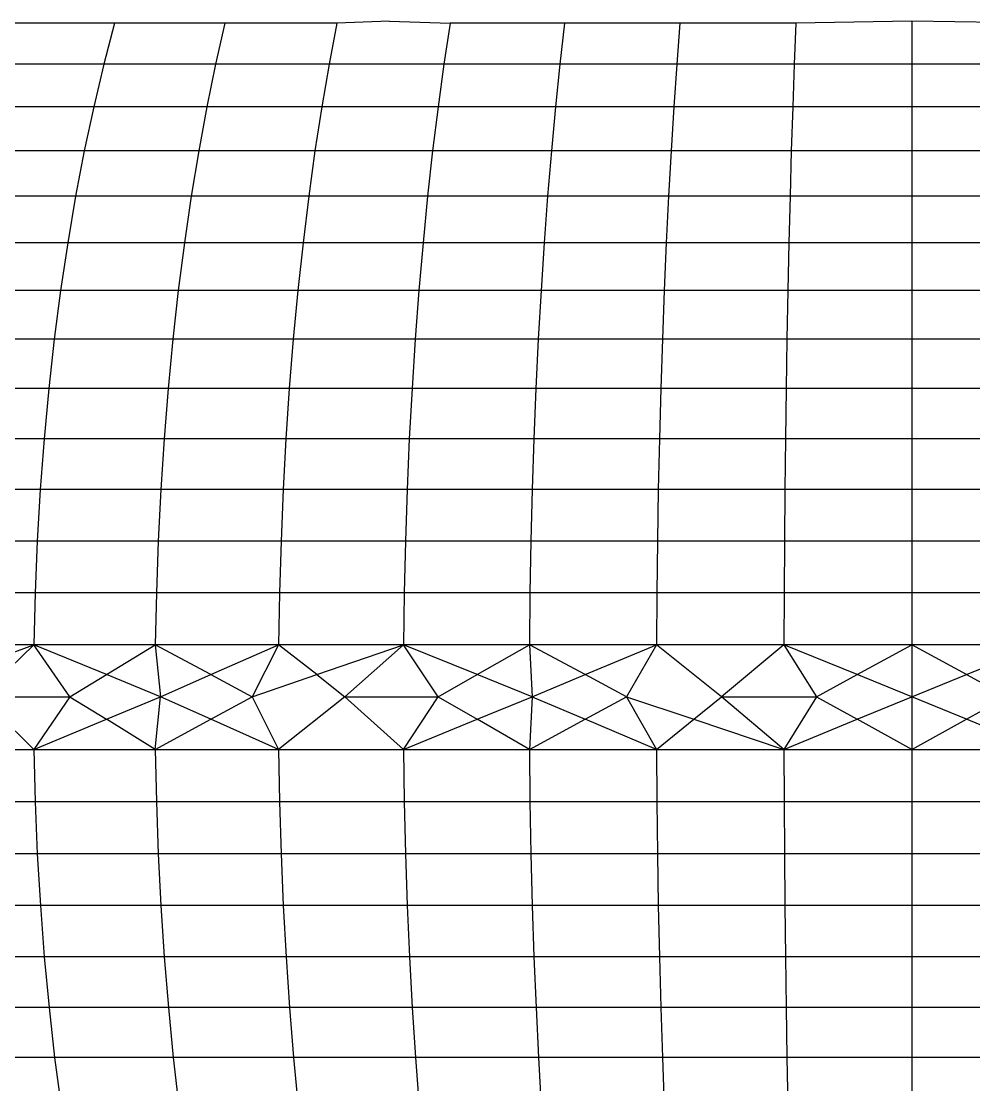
# Model space of a CAD drawing. Header units: inches. Extents: x 17 to 4615, y 5 to 3256.
# Drawn here: x 1641.811 to 1642.797, y 2595.452 to 2596.552 of the extents above; entities that cross this region are included whole.
import ezdxf

# ---------------------------------------------------------------- set-up
doc = ezdxf.new("R2010")
doc.units = ezdxf.units.IN
doc.header["$MEASUREMENT"] = 0

msp = doc.modelspace()

# ---------------------------------------------------------------- linework, layer by layer
for p, q in [((1641.9072, 2596.5505), (1641.795, 2596.5505)), ((1641.9072, 2596.5505), (1641.896, 2596.508)), ((1642.0214, 2596.5505), (1641.9072, 2596.5505)), ((1642.0214, 2596.5505), (1642.0117, 2596.508)), ((1642.1372, 2596.5505), (1642.0214, 2596.5505)), ((1642.1372, 2596.5505), (1642.1292, 2596.508)), ((1642.1917, 2596.5523), (1642.1372, 2596.5505)), ((1642.1917, 2596.5523), (1642.2546, 2596.5505)), ((1642.2546, 2596.5505), (1642.2481, 2596.508)), ((1642.373, 2596.5505), (1642.2546, 2596.5505)), ((1642.373, 2596.5505), (1642.3681, 2596.508)), ((1642.4924, 2596.5505), (1642.373, 2596.5505)), ((1642.4924, 2596.5505), (1642.4891, 2596.508)), ((1642.6123, 2596.5505), (1642.4924, 2596.5505)), ((1642.6123, 2596.5505), (1642.6106, 2596.508)), ((1642.7324, 2596.5523), (1642.6123, 2596.5505)), ((1642.7324, 2596.5523), (1642.7324, 2596.508)), ((1642.8526, 2596.5505), (1642.7324, 2596.5523)), ((1641.896, 2596.508), (1641.7823, 2596.508)), ((1641.896, 2596.508), (1641.8856, 2596.4639)), ((1642.0117, 2596.508), (1641.896, 2596.508)), ((1642.0117, 2596.508), (1642.0027, 2596.4639)), ((1642.1292, 2596.508), (1642.0117, 2596.508)), ((1642.1292, 2596.508), (1642.1216, 2596.4639)), ((1642.2481, 2596.508), (1642.1292, 2596.508)), ((1642.2481, 2596.508), (1642.242, 2596.4639)), ((1642.3681, 2596.508), (1642.2481, 2596.508)), ((1642.3681, 2596.508), (1642.3636, 2596.4639)), ((1642.4891, 2596.508), (1642.3681, 2596.508)), ((1642.4891, 2596.508), (1642.486, 2596.4639)), ((1642.6106, 2596.508), (1642.4891, 2596.508)), ((1642.6106, 2596.508), (1642.6091, 2596.4639)), ((1642.7324, 2596.508), (1642.6106, 2596.508)), ((1642.7324, 2596.508), (1642.7324, 2596.4639)), ((1642.8543, 2596.508), (1642.7324, 2596.508)), ((1641.8856, 2596.4639), (1641.7705, 2596.4639)), ((1641.8856, 2596.4639), (1641.8758, 2596.4183)), ((1642.0027, 2596.4639), (1641.8856, 2596.4639)), ((1642.0027, 2596.4639), (1641.9943, 2596.4183)), ((1642.1216, 2596.4639), (1642.0027, 2596.4639)), ((1642.1216, 2596.4639), (1642.1146, 2596.4183)), ((1642.242, 2596.4639), (1642.1216, 2596.4639)), ((1642.242, 2596.4639), (1642.2364, 2596.4183)), ((1642.3636, 2596.4639), (1642.242, 2596.4639)), ((1642.3636, 2596.4639), (1642.3594, 2596.4183)), ((1642.486, 2596.4639), (1642.3636, 2596.4639)), ((1642.486, 2596.4639), (1642.4832, 2596.4183)), ((1642.6091, 2596.4639), (1642.486, 2596.4639)), ((1642.6091, 2596.4639), (1642.6077, 2596.4183)), ((1642.7324, 2596.4639), (1642.6091, 2596.4639)), ((1642.7324, 2596.4639), (1642.7324, 2596.4183)), ((1642.8558, 2596.4639), (1642.7324, 2596.4639)), ((1641.8758, 2596.4183), (1641.7594, 2596.4183)), ((1641.8758, 2596.4183), (1641.8669, 2596.3713)), ((1641.9943, 2596.4183), (1641.8758, 2596.4183)), ((1641.9943, 2596.4183), (1641.9866, 2596.3713)), ((1642.1146, 2596.4183), (1641.9943, 2596.4183)), ((1642.1146, 2596.4183), (1642.1082, 2596.3713)), ((1642.2364, 2596.4183), (1642.1146, 2596.4183)), ((1642.2364, 2596.4183), (1642.2312, 2596.3713)), ((1642.3594, 2596.4183), (1642.2364, 2596.4183)), ((1642.3594, 2596.4183), (1642.3554, 2596.3713)), ((1642.4832, 2596.4183), (1642.3594, 2596.4183)), ((1642.4832, 2596.4183), (1642.4806, 2596.3713)), ((1642.6077, 2596.4183), (1642.4832, 2596.4183)), ((1642.6077, 2596.4183), (1642.6064, 2596.3713)), ((1642.7324, 2596.4183), (1642.6077, 2596.4183)), ((1642.7324, 2596.4183), (1642.7324, 2596.3713)), ((1642.8572, 2596.4183), (1642.7324, 2596.4183)), ((1641.8669, 2596.3713), (1641.7492, 2596.3713)), ((1641.8669, 2596.3713), (1641.8587, 2596.3232)), ((1641.9866, 2596.3713), (1641.8669, 2596.3713)), ((1641.9866, 2596.3713), (1641.9796, 2596.3232)), ((1642.1082, 2596.3713), (1641.9866, 2596.3713)), ((1642.1082, 2596.3713), (1642.1023, 2596.3232)), ((1642.2312, 2596.3713), (1642.1082, 2596.3713)), ((1642.2312, 2596.3713), (1642.2265, 2596.3232)), ((1642.3554, 2596.3713), (1642.2312, 2596.3713)), ((1642.3554, 2596.3713), (1642.3519, 2596.3232)), ((1642.4806, 2596.3713), (1642.3554, 2596.3713)), ((1642.4806, 2596.3713), (1642.4782, 2596.3232)), ((1642.6064, 2596.3713), (1642.4806, 2596.3713)), ((1642.6064, 2596.3713), (1642.6052, 2596.3232)), ((1642.7324, 2596.3713), (1642.6064, 2596.3713)), ((1642.7324, 2596.3713), (1642.7324, 2596.3232)), ((1642.8585, 2596.3713), (1642.7324, 2596.3713)), ((1641.8587, 2596.3232), (1641.7399, 2596.3232)), ((1641.8587, 2596.3232), (1641.8514, 2596.2738)), ((1641.9796, 2596.3232), (1641.8587, 2596.3232)), ((1641.9796, 2596.3232), (1641.9732, 2596.2738)), ((1642.1023, 2596.3232), (1641.9796, 2596.3232)), ((1642.1023, 2596.3232), (1642.097, 2596.2738)), ((1642.2265, 2596.3232), (1642.1023, 2596.3232)), ((1642.2265, 2596.3232), (1642.2222, 2596.2738)), ((1642.3519, 2596.3232), (1642.2265, 2596.3232)), ((1642.3519, 2596.3232), (1642.3487, 2596.2738)), ((1642.4782, 2596.3232), (1642.3519, 2596.3232)), ((1642.4782, 2596.3232), (1642.4761, 2596.2738)), ((1642.6052, 2596.3232), (1642.4782, 2596.3232)), ((1642.6052, 2596.3232), (1642.6041, 2596.2738)), ((1642.7324, 2596.3232), (1642.6052, 2596.3232)), ((1642.7324, 2596.3232), (1642.7324, 2596.2738)), ((1642.8597, 2596.3232), (1642.7324, 2596.3232)), ((1641.8514, 2596.2738), (1641.7316, 2596.2738)), ((1641.8514, 2596.2738), (1641.8448, 2596.2235)), ((1641.9732, 2596.2738), (1641.8514, 2596.2738)), ((1641.9732, 2596.2738), (1641.9676, 2596.2235)), ((1642.097, 2596.2738), (1641.9732, 2596.2738)), ((1642.097, 2596.2738), (1642.0922, 2596.2235)), ((1642.2222, 2596.2738), (1642.097, 2596.2738)), ((1642.2222, 2596.2738), (1642.2184, 2596.2235)), ((1642.3487, 2596.2738), (1642.2222, 2596.2738)), ((1642.3487, 2596.2738), (1642.3458, 2596.2235)), ((1642.4761, 2596.2738), (1642.3487, 2596.2738)), ((1642.4761, 2596.2738), (1642.4742, 2596.2235)), ((1642.6041, 2596.2738), (1642.4761, 2596.2738)), ((1642.6041, 2596.2738), (1642.6032, 2596.2235)), ((1642.7324, 2596.2738), (1642.6041, 2596.2738)), ((1642.7324, 2596.2738), (1642.7324, 2596.2235)), ((1642.8608, 2596.2738), (1642.7324, 2596.2738)), ((1641.8448, 2596.2235), (1641.7242, 2596.2235)), ((1641.8448, 2596.2235), (1641.8391, 2596.1723)), ((1641.9676, 2596.2235), (1641.8448, 2596.2235)), ((1641.9676, 2596.2235), (1641.9627, 2596.1723)), ((1642.0922, 2596.2235), (1641.9676, 2596.2235)), ((1642.0922, 2596.2235), (1642.0881, 2596.1723)), ((1642.2184, 2596.2235), (1642.0922, 2596.2235)), ((1642.2184, 2596.2235), (1642.2151, 2596.1723)), ((1642.3458, 2596.2235), (1642.2184, 2596.2235)), ((1642.3458, 2596.2235), (1642.3434, 2596.1723)), ((1642.4742, 2596.2235), (1642.3458, 2596.2235)), ((1642.4742, 2596.2235), (1642.4725, 2596.1723)), ((1642.6032, 2596.2235), (1642.4742, 2596.2235)), ((1642.6032, 2596.2235), (1642.6023, 2596.1723)), ((1642.7324, 2596.2235), (1642.6032, 2596.2235)), ((1642.7324, 2596.2235), (1642.7324, 2596.1723)), ((1642.8617, 2596.2235), (1642.7324, 2596.2235)), ((1641.8391, 2596.1723), (1641.7177, 2596.1723)), ((1641.8391, 2596.1723), (1641.8343, 2596.1203)), ((1641.9627, 2596.1723), (1641.8391, 2596.1723)), ((1641.9627, 2596.1723), (1641.9585, 2596.1203)), ((1642.0881, 2596.1723), (1641.9627, 2596.1723)), ((1642.0881, 2596.1723), (1642.0846, 2596.1203)), ((1642.2151, 2596.1723), (1642.0881, 2596.1723)), ((1642.2151, 2596.1723), (1642.2123, 2596.1203)), ((1642.3434, 2596.1723), (1642.2151, 2596.1723)), ((1642.3434, 2596.1723), (1642.3413, 2596.1203)), ((1642.4725, 2596.1723), (1642.3434, 2596.1723)), ((1642.4725, 2596.1723), (1642.4711, 2596.1203)), ((1642.6023, 2596.1723), (1642.4725, 2596.1723)), ((1642.6023, 2596.1723), (1642.6016, 2596.1203)), ((1642.7324, 2596.1723), (1642.6023, 2596.1723)), ((1642.7324, 2596.1723), (1642.7324, 2596.1203)), ((1642.8626, 2596.1723), (1642.7324, 2596.1723)), ((1641.8343, 2596.1203), (1641.7122, 2596.1203)), ((1641.8343, 2596.1203), (1641.8303, 2596.0677)), ((1641.9585, 2596.1203), (1641.8343, 2596.1203)), ((1641.9585, 2596.1203), (1641.9551, 2596.0677)), ((1642.0846, 2596.1203), (1641.9585, 2596.1203)), ((1642.0846, 2596.1203), (1642.0818, 2596.0677)), ((1642.2123, 2596.1203), (1642.0846, 2596.1203)), ((1642.2123, 2596.1203), (1642.21, 2596.0677)), ((1642.3413, 2596.1203), (1642.2123, 2596.1203)), ((1642.3413, 2596.1203), (1642.3395, 2596.0677)), ((1642.4711, 2596.1203), (1642.3413, 2596.1203)), ((1642.4711, 2596.1203), (1642.47, 2596.0677)), ((1642.6016, 2596.1203), (1642.4711, 2596.1203)), ((1642.6016, 2596.1203), (1642.6011, 2596.0677)), ((1642.7324, 2596.1203), (1642.6016, 2596.1203)), ((1642.7324, 2596.1203), (1642.7324, 2596.0677)), ((1642.8633, 2596.1203), (1642.7324, 2596.1203)), ((1641.8303, 2596.0677), (1641.7077, 2596.0677)), ((1641.8303, 2596.0677), (1641.8272, 2596.0145)), ((1641.9551, 2596.0677), (1641.8303, 2596.0677)), ((1641.9551, 2596.0677), (1641.9524, 2596.0145)), ((1642.0818, 2596.0677), (1641.9551, 2596.0677)), ((1642.0818, 2596.0677), (1642.0795, 2596.0145)), ((1642.21, 2596.0677), (1642.0818, 2596.0677)), ((1642.21, 2596.0677), (1642.2082, 2596.0145)), ((1642.3395, 2596.0677), (1642.21, 2596.0677)), ((1642.3395, 2596.0677), (1642.3381, 2596.0145)), ((1642.47, 2596.0677), (1642.3395, 2596.0677)), ((1642.47, 2596.0677), (1642.4691, 2596.0145)), ((1642.6011, 2596.0677), (1642.47, 2596.0677)), ((1642.6011, 2596.0677), (1642.6006, 2596.0145)), ((1642.7324, 2596.0677), (1642.6011, 2596.0677)), ((1642.7324, 2596.0677), (1642.7324, 2596.0145)), ((1642.8638, 2596.0677), (1642.7324, 2596.0677)), ((1641.8272, 2596.0145), (1641.7041, 2596.0145)), ((1641.8272, 2596.0145), (1641.8249, 2595.961)), ((1641.9524, 2596.0145), (1641.8272, 2596.0145)), ((1641.9524, 2596.0145), (1641.9505, 2595.961)), ((1642.0795, 2596.0145), (1641.9524, 2596.0145)), ((1642.0795, 2596.0145), (1642.0779, 2595.961)), ((1642.2082, 2596.0145), (1642.0795, 2596.0145)), ((1642.2082, 2596.0145), (1642.2069, 2595.961)), ((1642.3381, 2596.0145), (1642.2082, 2596.0145)), ((1642.3381, 2596.0145), (1642.3372, 2595.961)), ((1642.4691, 2596.0145), (1642.3381, 2596.0145)), ((1642.4691, 2596.0145), (1642.4684, 2595.961)), ((1642.6006, 2596.0145), (1642.4691, 2596.0145)), ((1642.6006, 2596.0145), (1642.6003, 2595.961)), ((1642.7324, 2596.0145), (1642.6006, 2596.0145)), ((1642.7324, 2596.0145), (1642.7324, 2595.961)), ((1642.8643, 2596.0145), (1642.7324, 2596.0145)), ((1641.8249, 2595.961), (1641.7016, 2595.961)), ((1641.8249, 2595.961), (1641.8236, 2595.9072)), ((1641.9505, 2595.961), (1641.8249, 2595.961)), ((1641.9505, 2595.961), (1641.9493, 2595.9072)), ((1642.0779, 2595.961), (1641.9505, 2595.961)), ((1642.0779, 2595.961), (1642.0769, 2595.9072)), ((1642.2069, 2595.961), (1642.0779, 2595.961)), ((1642.2069, 2595.961), (1642.2062, 2595.9072)), ((1642.3372, 2595.961), (1642.2069, 2595.961)), ((1642.3372, 2595.961), (1642.3366, 2595.9072)), ((1642.4684, 2595.961), (1642.3372, 2595.961)), ((1642.4684, 2595.961), (1642.468, 2595.9072)), ((1642.6003, 2595.961), (1642.4684, 2595.961)), ((1642.6003, 2595.961), (1642.6001, 2595.9072)), ((1642.7324, 2595.961), (1642.6003, 2595.961)), ((1642.7324, 2595.961), (1642.7324, 2595.9072)), ((1642.8646, 2595.961), (1642.7324, 2595.961)), ((1641.8236, 2595.9072), (1641.7001, 2595.9072)), ((1641.7393, 2595.8762), (1641.8236, 2595.9072)), ((1641.8236, 2595.9072), (1641.7683, 2595.8533)), ((1641.9493, 2595.9072), (1641.8236, 2595.9072)), ((1641.861, 2595.8533), (1641.8236, 2595.9072)), ((1641.8987, 2595.8763), (1641.8236, 2595.9072)), ((1641.8987, 2595.8763), (1641.9493, 2595.9072)), ((1642.0769, 2595.9072), (1641.9493, 2595.9072)), ((1641.9493, 2595.9072), (1641.9548, 2595.8533)), ((1642.0069, 2595.8763), (1641.9493, 2595.9072)), ((1642.0069, 2595.8763), (1642.0769, 2595.9072)), ((1642.0769, 2595.9072), (1642.0498, 2595.8533)), ((1642.2062, 2595.9072), (1642.0769, 2595.9072)), ((1642.1164, 2595.8762), (1642.0769, 2595.9072)), ((1642.1164, 2595.8762), (1642.2062, 2595.9072)), ((1642.2062, 2595.9072), (1642.1456, 2595.8533)), ((1642.3366, 2595.9072), (1642.2062, 2595.9072)), ((1642.2422, 2595.8533), (1642.2062, 2595.9072)), ((1642.2825, 2595.8763), (1642.2062, 2595.9072)), ((1642.2825, 2595.8763), (1642.3366, 2595.9072)), ((1642.468, 2595.9072), (1642.3366, 2595.9072)), ((1642.3366, 2595.9072), (1642.3395, 2595.8533)), ((1642.3943, 2595.8763), (1642.3366, 2595.9072)), ((1642.3943, 2595.8763), (1642.468, 2595.9072)), ((1642.468, 2595.9072), (1642.4372, 2595.8533)), ((1642.6001, 2595.9072), (1642.468, 2595.9072)), ((1642.5354, 2595.8533), (1642.468, 2595.9072)), ((1642.6001, 2595.9072), (1642.5354, 2595.8533)), ((1642.7324, 2595.9072), (1642.6001, 2595.9072)), ((1642.6001, 2595.9072), (1642.6339, 2595.8533)), ((1642.6759, 2595.8763), (1642.6001, 2595.9072)), ((1642.6759, 2595.8763), (1642.7324, 2595.9072)), ((1642.8648, 2595.9072), (1642.7324, 2595.9072)), ((1642.7324, 2595.9072), (1642.7324, 2595.8533)), ((1642.7889, 2595.8763), (1642.7324, 2595.9072)), ((1642.7889, 2595.8763), (1642.8648, 2595.9072)), ((1641.861, 2595.8533), (1641.8987, 2595.8763)), ((1641.9548, 2595.8533), (1641.8987, 2595.8763)), ((1641.9548, 2595.8533), (1642.0069, 2595.8763)), ((1642.0069, 2595.8763), (1642.0498, 2595.8533)), ((1642.0498, 2595.8533), (1642.1164, 2595.8762)), ((1642.1164, 2595.8762), (1642.1456, 2595.8533)), ((1642.2422, 2595.8533), (1642.2825, 2595.8763)), ((1642.3395, 2595.8533), (1642.2825, 2595.8763)), ((1642.3395, 2595.8533), (1642.3943, 2595.8763)), ((1642.4372, 2595.8533), (1642.3943, 2595.8763)), ((1642.6339, 2595.8533), (1642.6759, 2595.8763)), ((1642.7324, 2595.8533), (1642.6759, 2595.8763)), ((1642.7324, 2595.8533), (1642.7889, 2595.8763)), ((1642.7889, 2595.8763), (1642.831, 2595.8533)), ((1641.8236, 2595.7989), (1641.7683, 2595.8533)), ((1641.7683, 2595.8533), (1641.861, 2595.8533)), ((1641.861, 2595.8533), (1641.8236, 2595.7989)), ((1641.861, 2595.8533), (1641.8988, 2595.83)), ((1641.8988, 2595.83), (1641.9548, 2595.8533)), ((1641.9494, 2595.7989), (1641.9548, 2595.8533)), ((1642.0069, 2595.8301), (1641.9548, 2595.8533)), ((1642.0069, 2595.8301), (1642.0498, 2595.8533)), ((1642.0498, 2595.8533), (1642.0769, 2595.7989)), ((1642.1456, 2595.8533), (1642.0769, 2595.7989)), ((1642.2062, 2595.7989), (1642.1456, 2595.8533)), ((1642.1456, 2595.8533), (1642.2422, 2595.8533)), ((1642.2062, 2595.7989), (1642.2422, 2595.8533)), ((1642.2422, 2595.8533), (1642.2825, 2595.8301)), ((1642.2825, 2595.8301), (1642.3395, 2595.8533)), ((1642.3395, 2595.8533), (1642.3366, 2595.7989)), ((1642.3395, 2595.8533), (1642.3943, 2595.8301)), ((1642.3943, 2595.8301), (1642.4372, 2595.8533)), ((1642.4372, 2595.8533), (1642.468, 2595.7989)), ((1642.4372, 2595.8533), (1642.5067, 2595.8301)), ((1642.5067, 2595.8301), (1642.5354, 2595.8533)), ((1642.6001, 2595.7989), (1642.5354, 2595.8533)), ((1642.5354, 2595.8533), (1642.6339, 2595.8533)), ((1642.6339, 2595.8533), (1642.6001, 2595.7989)), ((1642.6339, 2595.8533), (1642.6759, 2595.8301)), ((1642.6759, 2595.8301), (1642.7324, 2595.8533)), ((1642.7324, 2595.8533), (1642.7324, 2595.7989)), ((1642.7889, 2595.8301), (1642.7324, 2595.8533)), ((1642.7889, 2595.8301), (1642.831, 2595.8533)), ((1641.8236, 2595.7989), (1641.8988, 2595.83)), ((1641.9494, 2595.7989), (1641.8988, 2595.83)), ((1641.9494, 2595.7989), (1642.0069, 2595.8301)), ((1642.0769, 2595.7989), (1642.0069, 2595.8301)), ((1642.2062, 2595.7989), (1642.2825, 2595.8301)), ((1642.3366, 2595.7989), (1642.2825, 2595.8301)), ((1642.3366, 2595.7989), (1642.3943, 2595.8301)), ((1642.468, 2595.7989), (1642.3943, 2595.8301)), ((1642.468, 2595.7989), (1642.5067, 2595.8301)), ((1642.5067, 2595.8301), (1642.6001, 2595.7989)), ((1642.6001, 2595.7989), (1642.6759, 2595.8301)), ((1642.7324, 2595.7989), (1642.6759, 2595.8301)), ((1642.7324, 2595.7989), (1642.7889, 2595.8301)), ((1642.8648, 2595.7989), (1642.7889, 2595.8301)), ((1641.7001, 2595.7989), (1641.8236, 2595.7989)), ((1641.8236, 2595.7989), (1641.825, 2595.7447)), ((1641.8236, 2595.7989), (1641.9494, 2595.7989)), ((1641.9494, 2595.7989), (1641.9505, 2595.7447)), ((1641.9494, 2595.7989), (1642.0769, 2595.7989)), ((1642.0769, 2595.7989), (1642.0779, 2595.7447)), ((1642.0769, 2595.7989), (1642.2062, 2595.7989)), ((1642.2062, 2595.7989), (1642.2069, 2595.7447)), ((1642.2062, 2595.7989), (1642.3366, 2595.7989)), ((1642.3366, 2595.7989), (1642.3372, 2595.7447)), ((1642.3366, 2595.7989), (1642.468, 2595.7989)), ((1642.468, 2595.7989), (1642.4684, 2595.7447)), ((1642.468, 2595.7989), (1642.6001, 2595.7989)), ((1642.6001, 2595.7989), (1642.6003, 2595.7447)), ((1642.6001, 2595.7989), (1642.7324, 2595.7989)), ((1642.7324, 2595.7989), (1642.7324, 2595.7447)), ((1642.7324, 2595.7989), (1642.8648, 2595.7989)), ((1641.825, 2595.7447), (1641.7016, 2595.7447)), ((1641.825, 2595.7447), (1641.8272, 2595.6907)), ((1641.9505, 2595.7447), (1641.825, 2595.7447)), ((1641.9505, 2595.7447), (1641.9525, 2595.6907)), ((1642.0779, 2595.7447), (1641.9505, 2595.7447)), ((1642.0779, 2595.7447), (1642.0796, 2595.6907)), ((1642.2069, 2595.7447), (1642.0779, 2595.7447)), ((1642.2069, 2595.7447), (1642.2082, 2595.6907)), ((1642.3372, 2595.7447), (1642.2069, 2595.7447)), ((1642.3372, 2595.7447), (1642.3382, 2595.6907)), ((1642.4684, 2595.7447), (1642.3372, 2595.7447)), ((1642.4684, 2595.7447), (1642.4691, 2595.6907)), ((1642.6003, 2595.7447), (1642.4684, 2595.7447)), ((1642.6003, 2595.7447), (1642.6006, 2595.6907)), ((1642.7324, 2595.7447), (1642.6003, 2595.7447)), ((1642.7324, 2595.7447), (1642.7324, 2595.6907)), ((1642.8646, 2595.7447), (1642.7324, 2595.7447)), ((1641.8272, 2595.6907), (1641.7042, 2595.6907)), ((1641.8272, 2595.6907), (1641.8304, 2595.6372)), ((1641.9525, 2595.6907), (1641.8272, 2595.6907)), ((1641.9525, 2595.6907), (1641.9552, 2595.6372)), ((1642.0796, 2595.6907), (1641.9525, 2595.6907)), ((1642.0796, 2595.6907), (1642.0818, 2595.6372)), ((1642.2082, 2595.6907), (1642.0796, 2595.6907)), ((1642.2082, 2595.6907), (1642.2101, 2595.6372)), ((1642.3382, 2595.6907), (1642.2082, 2595.6907)), ((1642.3382, 2595.6907), (1642.3395, 2595.6372)), ((1642.4691, 2595.6907), (1642.3382, 2595.6907)), ((1642.4691, 2595.6907), (1642.47, 2595.6372)), ((1642.6006, 2595.6907), (1642.4691, 2595.6907)), ((1642.6006, 2595.6907), (1642.6011, 2595.6372)), ((1642.7324, 2595.6907), (1642.6006, 2595.6907)), ((1642.7324, 2595.6907), (1642.7324, 2595.6372)), ((1642.8643, 2595.6907), (1642.7324, 2595.6907)), ((1641.8304, 2595.6372), (1641.7078, 2595.6372)), ((1641.8304, 2595.6372), (1641.8344, 2595.5842)), ((1641.9552, 2595.6372), (1641.8304, 2595.6372)), ((1641.9552, 2595.6372), (1641.9587, 2595.5842)), ((1642.0818, 2595.6372), (1641.9552, 2595.6372)), ((1642.0818, 2595.6372), (1642.0848, 2595.5842)), ((1642.2101, 2595.6372), (1642.0818, 2595.6372)), ((1642.2101, 2595.6372), (1642.2124, 2595.5842)), ((1642.3395, 2595.6372), (1642.2101, 2595.6372)), ((1642.3395, 2595.6372), (1642.3413, 2595.5842)), ((1642.47, 2595.6372), (1642.3395, 2595.6372)), ((1642.47, 2595.6372), (1642.4712, 2595.5842)), ((1642.6011, 2595.6372), (1642.47, 2595.6372)), ((1642.6011, 2595.6372), (1642.6017, 2595.5842)), ((1642.7324, 2595.6372), (1642.6011, 2595.6372)), ((1642.7324, 2595.6372), (1642.7324, 2595.5842)), ((1642.8638, 2595.6372), (1642.7324, 2595.6372)), ((1641.8344, 2595.5842), (1641.7124, 2595.5842)), ((1641.8344, 2595.5842), (1641.8394, 2595.5318)), ((1641.9587, 2595.5842), (1641.8344, 2595.5842)), ((1641.9587, 2595.5842), (1641.9629, 2595.5318)), ((1642.0848, 2595.5842), (1641.9587, 2595.5842)), ((1642.0848, 2595.5842), (1642.0883, 2595.5318)), ((1642.2124, 2595.5842), (1642.0848, 2595.5842)), ((1642.2124, 2595.5842), (1642.2153, 2595.5318)), ((1642.3413, 2595.5842), (1642.2124, 2595.5842)), ((1642.3413, 2595.5842), (1642.3435, 2595.5318)), ((1642.4712, 2595.5842), (1642.3413, 2595.5842)), ((1642.4712, 2595.5842), (1642.4726, 2595.5318)), ((1642.6017, 2595.5842), (1642.4712, 2595.5842)), ((1642.6017, 2595.5842), (1642.6024, 2595.5318)), ((1642.7324, 2595.5842), (1642.6017, 2595.5842)), ((1642.7324, 2595.5842), (1642.7324, 2595.5318)), ((1642.8632, 2595.5842), (1642.7324, 2595.5842)), ((1641.8394, 2595.5318), (1641.718, 2595.5318)), ((1641.8394, 2595.5318), (1641.8451, 2595.4802)), ((1641.9629, 2595.5318), (1641.8394, 2595.5318)), ((1641.9629, 2595.5318), (1641.9679, 2595.4802)), ((1642.0883, 2595.5318), (1641.9629, 2595.5318)), ((1642.0883, 2595.5318), (1642.0925, 2595.4802)), ((1642.2153, 2595.5318), (1642.0883, 2595.5318)), ((1642.2153, 2595.5318), (1642.2186, 2595.4802)), ((1642.3435, 2595.5318), (1642.2153, 2595.5318)), ((1642.3435, 2595.5318), (1642.346, 2595.4802)), ((1642.4726, 2595.5318), (1642.3435, 2595.5318)), ((1642.4726, 2595.5318), (1642.4743, 2595.4802)), ((1642.6024, 2595.5318), (1642.4726, 2595.5318)), ((1642.6024, 2595.5318), (1642.6032, 2595.4802)), ((1642.7324, 2595.5318), (1642.6024, 2595.5318)), ((1642.7324, 2595.5318), (1642.7324, 2595.4802)), ((1642.8625, 2595.5318), (1642.7324, 2595.5318)), ((1641.8451, 2595.4802), (1641.7245, 2595.4802)), ((1641.8451, 2595.4802), (1641.8518, 2595.4295)), ((1641.9679, 2595.4802), (1641.8451, 2595.4802)), ((1641.9679, 2595.4802), (1641.9736, 2595.4295)), ((1642.0925, 2595.4802), (1641.9679, 2595.4802)), ((1642.0925, 2595.4802), (1642.0973, 2595.4295)), ((1642.2186, 2595.4802), (1642.0925, 2595.4802)), ((1642.2186, 2595.4802), (1642.2225, 2595.4295)), ((1642.346, 2595.4802), (1642.2186, 2595.4802)), ((1642.346, 2595.4802), (1642.3489, 2595.4295)), ((1642.4743, 2595.4802), (1642.346, 2595.4802)), ((1642.4743, 2595.4802), (1642.4762, 2595.4295)), ((1642.6032, 2595.4802), (1642.4743, 2595.4802)), ((1642.6032, 2595.4802), (1642.6042, 2595.4295)), ((1642.7324, 2595.4802), (1642.6032, 2595.4802)), ((1642.7324, 2595.4802), (1642.7324, 2595.4295)), ((1642.8617, 2595.4802), (1642.7324, 2595.4802))]:
    msp.add_line(p, q)

doc.saveas('drawing.dxf')
